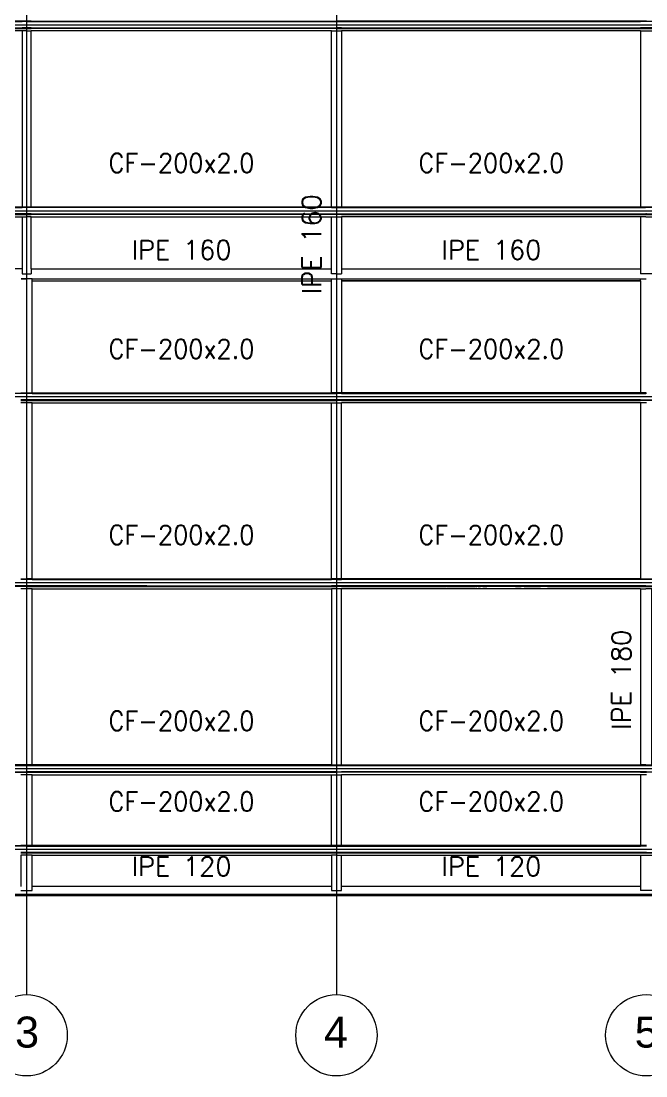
# Model space of a CAD drawing. Header units: inches. Extents: x 72863 to 72995, y 49095 to 49225.
# Drawn here: x 72870.56 to 72875.6, y 49166.1 to 49174.61 of the extents above; entities that cross this region are included whole.
import ezdxf
from ezdxf.enums import TextEntityAlignment as Align

# ---------------------------------------------------------------- set-up
doc = ezdxf.new("R2010")
doc.units = ezdxf.units.IN
for name, color, linetype, lineweight in [('BARRAS_DE_ACERO', 7, 'Continuous', 9), ('Cotas', 200, 'Continuous', 9), ('ejes', 251, 'Continuous', 9), ('REFERENCIA_DE_LAS_BARRAS', 2, 'Continuous', 9)]:
    doc.layers.add(name, color=color, linetype=linetype, lineweight=lineweight)
doc.styles.add('CYPETXT', font='romans__.ttf', dxfattribs={"height": 0.2})
doc.styles.get("Standard").update_dxf_attribs({"font": 'arial.ttf'})

msp = doc.modelspace()

# ---------------------------------------------------------------- linework, layer by layer
at = {"layer": 'BARRAS_DE_ACERO'}
for p, q in [((72870.5633, 49174.6071), (72868.1023, 49174.6071)), ((72868.1408, 49174.6054), (72870.5633, 49174.6054)), ((72868.1408, 49174.5547), (72870.5633, 49174.5547)), ((72868.1408, 49174.5529), (72870.5974, 49174.5529)), ((72868.1408, 49174.5514), (72870.5974, 49174.5514)), ((72868.1408, 49174.5503), (72870.5974, 49174.5503)), ((72870.6021, 49174.5498), (72868.1408, 49174.5498)), ((72870.6021, 49174.6071), (72870.5633, 49174.6071)), ((72870.6021, 49174.6054), (72870.5633, 49174.6054)), ((72870.6021, 49174.5547), (72870.5633, 49174.5547)), ((72870.5974, 49174.5529), (72870.5984, 49174.5529)), ((72870.6021, 49174.5514), (72870.5974, 49174.5514)), ((72870.6021, 49174.5503), (72870.5974, 49174.5503)), ((72870.6363, 49174.6071), (72870.6021, 49174.6071)), ((72870.6021, 49174.6054), (72870.6363, 49174.6054)), ((72870.6363, 49174.5547), (72870.6021, 49174.5547)), ((72870.6363, 49174.5514), (72870.6021, 49174.5514)), ((72870.6021, 49174.5503), (72870.6363, 49174.5503)), ((72870.6021, 49174.5498), (72870.6363, 49174.5498)), ((72870.6363, 49174.6085), (72873.0588, 49174.6085)), ((72870.6363, 49174.6071), (72873.0588, 49174.6071)), ((72873.0588, 49174.6054), (72870.6363, 49174.6054)), ((72870.6363, 49174.5547), (72873.1023, 49174.5547)), ((72870.6363, 49174.5514), (72873.1023, 49174.5514)), ((72873.1023, 49174.5503), (72870.6363, 49174.5503)), ((72873.1408, 49174.5498), (72870.6363, 49174.5498)), ((72870.8185, 49174.5529), (72873.1023, 49174.5529)), ((72873.0588, 49174.6085), (72873.1023, 49174.6085)), ((72873.0588, 49174.6071), (72873.0973, 49174.6071)), ((72873.0588, 49174.6054), (72873.1023, 49174.6054)), ((72873.0973, 49174.6071), (72873.1023, 49174.6071)), ((72875.5543, 49174.6085), (72873.1023, 49174.6085)), ((72873.1023, 49174.6071), (72875.5543, 49174.6071)), ((72873.1408, 49174.6054), (72873.1023, 49174.6054)), ((72873.1408, 49174.5547), (72873.1023, 49174.5547)), ((72873.1408, 49174.5529), (72873.1023, 49174.5529)), ((72873.1023, 49174.5514), (72873.1408, 49174.5514)), ((72873.1023, 49174.5503), (72873.1397, 49174.5503)), ((72873.1408, 49174.5503), (72873.1397, 49174.5503)), ((72873.1408, 49174.6054), (72875.5543, 49174.6054)), ((72873.1408, 49174.5547), (72875.5543, 49174.5547)), ((72873.1408, 49174.5529), (72875.5985, 49174.5529)), ((72875.7809, 49174.5514), (72873.1408, 49174.5514)), ((72873.1408, 49174.5503), (72878.0968, 49174.5503)), ((72873.1408, 49174.5498), (72875.6024, 49174.5498)), ((72875.6024, 49174.6085), (72875.5543, 49174.6085)), ((72875.6024, 49174.6071), (72875.5543, 49174.6071)), ((72875.6453, 49174.5547), (72875.5543, 49174.5547)), ((72870.6021, 49174.5306), (72870.5633, 49174.5306)), ((72870.6021, 49174.5306), (72870.6363, 49174.5306)), ((72870.6363, 49173.1094), (72870.6363, 49174.5306)), ((72873.0588, 49174.5306), (72870.6363, 49174.5306)), ((72873.0588, 49174.5306), (72873.1023, 49174.5306)), ((72873.1023, 49174.5306), (72873.1408, 49174.5306)), ((72875.5543, 49174.5306), (72875.5543, 49173.1094)), ((72875.5543, 49174.5306), (72875.6453, 49174.5306)), ((72870.5633, 49173.1085), (72865.7818, 49173.1085)), ((72865.7818, 49173.1071), (72870.5633, 49173.1071)), ((72870.5633, 49173.1093), (72868.0588, 49173.1093)), ((72868.0588, 49173.1054), (72870.5633, 49173.1054)), ((72870.5633, 49173.1094), (72870.5974, 49173.1094)), ((72870.5633, 49173.1093), (72870.5974, 49173.1093)), ((72870.6021, 49173.1085), (72870.5633, 49173.1085)), ((72873.1023, 49173.1071), (72870.5633, 49173.1071)), ((72873.0588, 49173.1054), (72870.5633, 49173.1054)), ((72870.6363, 49173.1094), (72870.5974, 49173.1094)), ((72873.0588, 49173.1093), (72870.5974, 49173.1093)), ((72873.0588, 49173.1085), (72870.6021, 49173.1085)), ((72873.1023, 49173.1094), (72873.0588, 49173.1094)), ((72873.0588, 49173.1093), (72873.0862, 49173.1093)), ((72875.5763, 49173.1085), (72873.0588, 49173.1085)), ((72873.0588, 49173.1054), (72875.594, 49173.1054)), ((72873.1023, 49173.1094), (72873.1408, 49173.1094)), ((72875.5543, 49173.1094), (72873.1408, 49173.1094)), ((72875.5543, 49173.1094), (72875.5971, 49173.1094)), ((72875.5897, 49173.1093), (72875.5543, 49173.1093)), ((72875.5964, 49173.1085), (72875.5763, 49173.1085)), ((72875.5897, 49173.1093), (72875.5971, 49173.1093)), ((72875.597, 49173.1054), (72875.594, 49173.1054)), ((72875.5953, 49173.1071), (72875.597, 49173.1071)), ((72875.5964, 49173.1085), (72875.597, 49173.1085)), ((72875.597, 49173.1085), (72878.0448, 49173.1085)), ((72875.597, 49173.1071), (72875.5971, 49173.1071)), ((72875.597, 49173.1054), (72875.5971, 49173.1054)), ((72875.6453, 49173.1094), (72875.5971, 49173.1094)), ((72875.5971, 49173.1093), (72875.6453, 49173.1093)), ((72875.5971, 49173.1071), (72878.0448, 49173.1071)), ((72878.0448, 49173.1054), (72875.5971, 49173.1054)), ((72865.7498, 49173.0498), (72870.5633, 49173.0498)), ((72865.7818, 49173.0529), (72870.5633, 49173.0529)), ((72865.7818, 49173.0514), (72870.5633, 49173.0514)), ((72870.5633, 49173.0503), (72865.7818, 49173.0503)), ((72870.5633, 49173.0547), (72868.0588, 49173.0547)), ((72870.5974, 49173.0547), (72870.5633, 49173.0547)), ((72870.5974, 49173.0529), (72870.5633, 49173.0529)), ((72870.5974, 49173.0514), (72870.5633, 49173.0514)), ((72870.5974, 49173.0503), (72870.5633, 49173.0503)), ((72870.5633, 49173.0498), (72870.5974, 49173.0498)), ((72870.5633, 49173.0306), (72870.5633, 49172.6122)), ((72870.5633, 49173.0306), (72870.5974, 49173.0306)), ((72870.6021, 49173.0547), (72870.5974, 49173.0547)), ((72870.8185, 49173.0529), (72870.5974, 49173.0529)), ((72870.5974, 49173.0514), (72873.1023, 49173.0514)), ((72870.5974, 49173.0503), (72870.6363, 49173.0503)), ((72873.1408, 49173.0498), (72870.5974, 49173.0498)), ((72870.6363, 49173.0306), (72870.5974, 49173.0306)), ((72870.6363, 49173.0547), (72870.6021, 49173.0547)), ((72870.6363, 49173.0306), (72873.0588, 49173.0306)), ((72870.6363, 49172.6122), (72870.6363, 49173.0306)), ((72870.8185, 49173.0529), (72873.1023, 49173.0529)), ((72873.1073, 49173.0529), (72873.1023, 49173.0529)), ((72873.1073, 49173.0514), (72873.1023, 49173.0514)), ((72873.1073, 49173.0529), (72873.1408, 49173.0529)), ((72873.1408, 49173.0514), (72873.1073, 49173.0514)), ((72873.1408, 49173.0503), (72873.1403, 49173.0503)), ((72875.5971, 49173.0529), (72873.1408, 49173.0529)), ((72873.1408, 49173.0514), (72875.5971, 49173.0514)), ((72873.1408, 49173.0503), (72875.5543, 49173.0503)), ((72875.5554, 49173.0498), (72873.1408, 49173.0498)), ((72875.5684, 49173.0503), (72875.5543, 49173.0503)), ((72875.5554, 49173.0498), (72875.5971, 49173.0498)), ((72875.5971, 49173.0503), (72875.5684, 49173.0503)), ((72875.5971, 49173.0547), (72875.5971, 49173.0547)), ((72875.6024, 49173.0547), (72875.5971, 49173.0547)), ((72875.5971, 49173.0529), (72875.5971, 49173.0529)), ((72875.6453, 49173.0529), (72875.5971, 49173.0529)), ((72875.5971, 49173.0514), (72875.5971, 49173.0514)), ((72875.6024, 49173.0514), (72875.5971, 49173.0514)), ((72875.5971, 49173.0503), (72875.5971, 49173.0503)), ((72875.5971, 49173.0503), (72875.6453, 49173.0503)), ((72875.5971, 49173.0498), (72875.5971, 49173.0498)), ((72875.5971, 49173.0498), (72878.0448, 49173.0498)), ((72875.5971, 49173.0306), (72875.5971, 49173.0306)), ((72870.6363, 49172.6122), (72870.6363, 49172.5714)), ((72873.0588, 49172.5714), (72873.0588, 49172.6122)), ((72873.1408, 49172.6122), (72875.5543, 49172.6122)), ((72873.1408, 49172.6122), (72873.1408, 49172.5714)), ((72875.5543, 49172.6122), (72875.5543, 49172.5714)), ((72870.5567, 49172.5302), (72870.555, 49172.5302)), ((72870.5552, 49172.5306), (72870.5553, 49172.5306)), ((72870.5552, 49172.5306), (72870.5552, 49172.5306)), ((72870.5552, 49172.5306), (72870.5552, 49172.5306)), ((72870.5553, 49172.5306), (72870.5554, 49172.5306)), ((72870.5553, 49172.5306), (72870.5553, 49172.5306)), ((72870.5554, 49172.5306), (72870.5554, 49172.5306)), ((72870.5557, 49172.5306), (72870.5558, 49172.5306)), ((72870.5558, 49172.5306), (72870.5559, 49172.5306)), ((72870.5558, 49172.5306), (72870.5558, 49172.5306)), ((72870.5558, 49172.5306), (72870.5558, 49172.5306)), ((72870.556, 49172.5306), (72870.5561, 49172.5306)), ((72870.556, 49172.5306), (72870.556, 49172.5306)), ((72870.556, 49172.5306), (72870.556, 49172.5306)), ((72870.5561, 49172.5306), (72870.5562, 49172.5306)), ((72870.5561, 49172.5306), (72870.5561, 49172.5306)), ((72870.5562, 49172.5306), (72870.5562, 49172.5306)), ((72870.5564, 49172.5306), (72870.5565, 49172.5306)), ((72870.5564, 49172.5306), (72870.5564, 49172.5306)), ((72870.5565, 49172.5306), (72870.5565, 49172.5306)), ((72870.5566, 49172.5306), (72870.5565, 49172.5306)), ((72870.5566, 49172.5306), (72870.5566, 49172.5306)), ((72870.5567, 49172.5306), (72870.5568, 49172.5306)), ((72870.5567, 49172.5306), (72870.5567, 49172.5306)), ((72870.5574, 49172.5302), (72870.5567, 49172.5302)), ((72870.5568, 49172.5306), (72870.5568, 49172.5306)), ((72870.5568, 49172.5306), (72870.5568, 49172.5306)), ((72870.557, 49172.5306), (72870.5571, 49172.5306)), ((72870.557, 49172.5306), (72870.557, 49172.5306)), ((72870.557, 49172.5306), (72870.557, 49172.5306)), ((72870.557, 49172.5306), (72870.557, 49172.5306)), ((72870.5571, 49172.5306), (72870.5572, 49172.5306)), ((72870.5571, 49172.5306), (72870.5571, 49172.5306)), ((72870.5571, 49172.5306), (72870.5571, 49172.5306)), ((72870.5572, 49172.5306), (72870.5573, 49172.5306)), ((72870.5572, 49172.5306), (72870.5572, 49172.5306)), ((72870.5572, 49172.5306), (72870.5572, 49172.5306)), ((72870.5573, 49172.5306), (72870.5573, 49172.5306)), ((72870.5573, 49172.5306), (72870.5573, 49172.5306)), ((72870.5573, 49172.5306), (72870.5573, 49172.5306)), ((72870.6453, 49172.5302), (72870.5574, 49172.5302)), ((72870.5998, 49172.5306), (72870.5971, 49172.5306)), ((72870.6453, 49172.5306), (72870.5998, 49172.5306)), ((72870.6453, 49172.5306), (72873.0588, 49172.5306)), ((72870.6453, 49172.5299), (72870.6453, 49172.5302)), ((72870.6453, 49172.5299), (72873.0588, 49172.5299)), ((72870.6453, 49172.5153), (72870.6453, 49172.5299)), ((72873.1023, 49172.5714), (72873.0588, 49172.5714)), ((72873.0588, 49172.5306), (72873.0973, 49172.5306)), ((72873.0588, 49172.5302), (72873.1408, 49172.5302)), ((72873.0973, 49172.5306), (72875.5998, 49172.5306)), ((72873.1023, 49172.5714), (72873.1408, 49172.5714)), ((72873.1408, 49172.5302), (72873.1408, 49172.5299)), ((72873.1408, 49172.5299), (72873.1408, 49172.5153)), ((72873.1408, 49172.5299), (72875.5543, 49172.5299)), ((72875.6453, 49172.5714), (72875.5543, 49172.5714)), ((72875.5543, 49172.5302), (72875.5767, 49172.5302)), ((72875.5543, 49172.5299), (72875.5543, 49172.5302)), ((72875.5543, 49172.5145), (72875.5543, 49171.6094)), ((72868.1023, 49171.6071), (72870.6024, 49171.6071)), ((72870.5543, 49171.6093), (72873.0588, 49171.6093)), ((72873.0588, 49171.6071), (72870.6024, 49171.6071)), ((72873.1023, 49171.6094), (72873.0588, 49171.6094)), ((72873.0588, 49171.6093), (72873.1023, 49171.6093)), ((72873.0588, 49171.6071), (72873.0973, 49171.6071)), ((72873.0973, 49171.6071), (72873.1023, 49171.6071)), ((72873.1408, 49171.6094), (72873.1023, 49171.6094)), ((72873.1342, 49171.6093), (72873.1023, 49171.6093)), ((72873.1023, 49171.6085), (72873.1408, 49171.6085)), ((72873.1408, 49171.6071), (72873.1023, 49171.6071)), ((72873.1408, 49171.6054), (72873.1023, 49171.6054)), ((72875.5543, 49171.6094), (72873.1408, 49171.6094)), ((72875.5971, 49171.6085), (72873.1408, 49171.6085)), ((72873.1408, 49171.6071), (72875.5953, 49171.6071)), ((72873.1408, 49171.6054), (72875.5971, 49171.6054)), ((72875.5971, 49171.6094), (72875.5543, 49171.6094)), ((72875.5543, 49171.6093), (72875.5898, 49171.6093)), ((72875.5898, 49171.6093), (72875.6024, 49171.6093)), ((72875.5953, 49171.6071), (72875.5971, 49171.6071)), ((72875.5971, 49171.6094), (72875.6024, 49171.6094)), ((72875.5971, 49171.6085), (72875.6024, 49171.6085)), ((72875.5971, 49171.6071), (72875.6024, 49171.6071)), ((72875.6024, 49171.6054), (72875.5971, 49171.6054)), ((72870.5543, 49171.5529), (72870.5971, 49171.5529)), ((72870.5543, 49171.5514), (72870.6453, 49171.5514)), ((72870.5543, 49171.5503), (72870.5971, 49171.5503)), ((72870.5543, 49171.5498), (72873.1023, 49171.5498)), ((72875.5543, 49171.5503), (72870.5971, 49171.5503)), ((72870.6453, 49171.5529), (72870.8185, 49171.5529)), ((72870.6453, 49171.5514), (72873.0588, 49171.5514)), ((72870.8185, 49171.5529), (72873.0588, 49171.5529)), ((72875.5543, 49171.5529), (72873.0588, 49171.5529)), ((72873.0588, 49171.5514), (72873.0589, 49171.5514)), ((72878.0448, 49171.5514), (72873.0589, 49171.5514)), ((72873.1408, 49171.5498), (72873.1023, 49171.5498)), ((72873.1023, 49171.5306), (72873.1408, 49171.5306)), ((72873.1408, 49171.5498), (72875.5543, 49171.5498)), ((72873.1408, 49170.1094), (72873.1408, 49171.5306)), ((72875.5543, 49171.5306), (72873.1408, 49171.5306)), ((72875.5543, 49171.5547), (72875.6024, 49171.5547)), ((72875.5543, 49171.5529), (72875.6453, 49171.5529)), ((72878.0448, 49171.5503), (72875.5543, 49171.5503)), ((72878.0448, 49171.5498), (72875.5543, 49171.5498)), ((72868.0973, 49170.0503), (72870.6453, 49170.0503)), ((72868.1408, 49170.0529), (72873.0588, 49170.0529)), ((72873.1023, 49170.0514), (72868.1408, 49170.0514)), ((72871.5702, 49170.0547), (72869.0702, 49170.0547)), ((72870.5543, 49170.1094), (72870.6024, 49170.1094)), ((72870.5543, 49170.1093), (72870.6024, 49170.1093)), ((72870.5543, 49170.1085), (72870.6024, 49170.1085)), ((72870.5971, 49170.1071), (72870.5543, 49170.1071)), ((72870.5971, 49170.1054), (72870.5543, 49170.1054)), ((72870.6453, 49170.0306), (72870.5543, 49170.0306)), ((72870.5971, 49170.1071), (72870.6024, 49170.1071)), ((72870.5971, 49170.0498), (72873.1023, 49170.0498)), ((72870.6453, 49170.1094), (72870.6024, 49170.1094)), ((72870.6024, 49170.1093), (72870.6453, 49170.1093)), ((72870.6453, 49170.1085), (72870.6024, 49170.1085)), ((72870.6453, 49170.1071), (72870.6024, 49170.1071)), ((72870.6453, 49170.1093), (72873.0588, 49170.1093)), ((72870.6453, 49170.1085), (72873.0957, 49170.1085)), ((72870.6453, 49170.1071), (72873.1023, 49170.1071)), ((72870.6453, 49170.1054), (72873.0588, 49170.1054)), ((72870.6453, 49170.0503), (72873.1023, 49170.0503)), ((72870.6453, 49168.6094), (72870.6453, 49170.0306)), ((72870.6453, 49170.0306), (72873.0588, 49170.0306)), ((72871.5702, 49170.0547), (72873.0588, 49170.0547)), ((72873.1023, 49170.1094), (72873.0588, 49170.1094)), ((72873.0588, 49170.1093), (72873.1023, 49170.1093)), ((72873.1023, 49170.1054), (72873.0588, 49170.1054)), ((72873.0973, 49170.0547), (72873.0588, 49170.0547)), ((72873.0588, 49170.0306), (72873.0588, 49168.6094)), ((72873.1408, 49170.0306), (72873.0588, 49170.0306)), ((72873.1023, 49170.1085), (72873.0957, 49170.1085)), ((72873.1023, 49170.0547), (72873.0973, 49170.0547)), ((72873.1023, 49170.1094), (72873.1408, 49170.1094)), ((72873.1408, 49170.1093), (72873.1023, 49170.1093)), ((72873.1408, 49170.1085), (72873.1023, 49170.1085)), ((72873.1023, 49170.1071), (72873.1408, 49170.1071)), ((72873.1023, 49170.1054), (72873.1408, 49170.1054)), ((72873.1408, 49170.0547), (72873.1023, 49170.0547)), ((72873.1023, 49170.0529), (72873.1408, 49170.0529)), ((72873.1408, 49170.0514), (72873.1023, 49170.0514)), ((72873.1408, 49170.0503), (72873.1023, 49170.0503)), ((72873.1408, 49170.0498), (72873.1023, 49170.0498)), ((72875.5543, 49170.1094), (72873.1408, 49170.1094)), ((72873.1408, 49170.1093), (72875.5543, 49170.1093)), ((72873.1408, 49170.1085), (72875.5965, 49170.1085)), ((72875.6024, 49170.1071), (72873.1408, 49170.1071)), ((72875.5543, 49170.1054), (72873.1408, 49170.1054)), ((72875.5543, 49170.0547), (72873.1408, 49170.0547)), ((72875.5543, 49170.0529), (72873.1408, 49170.0529)), ((72873.1408, 49170.0514), (72875.5747, 49170.0514)), ((72873.8692, 49170.0503), (72873.1408, 49170.0503)), ((72873.1408, 49170.0498), (72873.9816, 49170.0498)), ((72875.5543, 49170.0306), (72873.1408, 49170.0306)), ((72874.1874, 49170.0503), (72873.8692, 49170.0503)), ((72873.9834, 49170.0498), (72873.9816, 49170.0498)), ((72873.9858, 49170.0498), (72873.9834, 49170.0498)), ((72873.9882, 49170.0498), (72873.9858, 49170.0498)), ((72874.0128, 49170.0498), (72874.1763, 49170.0498)), ((72874.1763, 49170.0498), (72874.18, 49170.0498)), ((72874.18, 49170.0498), (72874.1822, 49170.0498)), ((72874.1822, 49170.0498), (72874.2001, 49170.0498)), ((72874.1874, 49170.0503), (72875.0422, 49170.0503)), ((72874.2008, 49170.0498), (72874.2001, 49170.0498)), ((72874.2008, 49170.0498), (72874.2038, 49170.0498)), ((72874.2038, 49170.0498), (72874.2069, 49170.0498)), ((72874.2275, 49170.0498), (72874.2221, 49170.0498)), ((72874.2275, 49170.0498), (72874.2282, 49170.0498)), ((72874.2282, 49170.0498), (72874.2308, 49170.0498)), ((72874.2308, 49170.0498), (72874.234, 49170.0498)), ((72874.243, 49170.0498), (72874.2406, 49170.0498)), ((72874.2619, 49170.0498), (72874.2627, 49170.0498)), ((72874.2659, 49170.0498), (72874.2627, 49170.0498)), ((72874.2683, 49170.0498), (72874.2659, 49170.0498)), ((72874.269, 49170.0498), (72874.2683, 49170.0498)), ((72874.2722, 49170.0498), (72874.269, 49170.0498)), ((72874.2779, 49170.0498), (72874.2722, 49170.0498)), ((72874.2787, 49170.0498), (72874.2779, 49170.0498)), ((72874.2811, 49170.0498), (72874.2787, 49170.0498)), ((72874.2811, 49170.0498), (72874.2844, 49170.0498)), ((72874.2844, 49170.0498), (72874.2876, 49170.0498)), ((72874.2876, 49170.0498), (72874.3139, 49170.0498)), ((72874.5429, 49170.0498), (72874.3139, 49170.0498)), ((72874.5448, 49170.0498), (72874.5429, 49170.0498)), ((72874.5448, 49170.0498), (72874.5668, 49170.0498)), ((72874.5668, 49170.0498), (72874.5687, 49170.0498)), ((72874.5687, 49170.0498), (72874.5912, 49170.0498)), ((72874.5931, 49170.0498), (72874.5912, 49170.0498)), ((72874.6159, 49170.0498), (72874.5931, 49170.0498)), ((72874.6431, 49170.0498), (72874.6411, 49170.0498)), ((72874.7481, 49170.0498), (72874.746, 49170.0498)), ((72874.8033, 49170.0498), (72874.7481, 49170.0498)), ((72874.8604, 49170.0498), (72875.8903, 49170.0498)), ((72875.5857, 49170.0503), (72875.0422, 49170.0503)), ((72875.5543, 49170.1094), (72875.6453, 49170.1094)), ((72875.5543, 49170.1093), (72875.6027, 49170.1093)), ((72875.5971, 49170.0547), (72875.5543, 49170.0547)), ((72875.5543, 49170.0306), (72875.5543, 49168.6094)), ((72875.5543, 49170.0306), (72875.5971, 49170.0306)), ((72875.5971, 49170.0514), (72875.5747, 49170.0514)), ((72875.5857, 49170.0503), (72875.5971, 49170.0503)), ((72878.0448, 49170.1085), (72875.5965, 49170.1085)), ((72875.5971, 49170.0547), (72878.0968, 49170.0547)), ((72875.6024, 49170.0503), (72875.5971, 49170.0503)), ((72875.5971, 49168.6071), (72865.7498, 49168.6071)), ((72870.6453, 49168.6093), (72868.0973, 49168.6093)), ((72873.0588, 49168.6085), (72868.1408, 49168.6085)), ((72870.6453, 49168.6093), (72875.5543, 49168.6093)), ((72875.5949, 49168.6085), (72873.0588, 49168.6085)), ((72873.1408, 49168.6094), (72875.5543, 49168.6094)), ((72875.5971, 49168.6094), (72875.5543, 49168.6094)), ((72875.5936, 49168.6093), (72875.5543, 49168.6093)), ((72875.5936, 49168.6093), (72875.5967, 49168.6093)), ((72875.5949, 49168.6085), (72875.5971, 49168.6085)), ((72875.5971, 49168.6093), (72875.5967, 49168.6093)), ((72875.5971, 49168.6093), (72875.598, 49168.6093)), ((72875.5971, 49168.6085), (72875.5977, 49168.6085)), ((72878.0448, 49168.6071), (72875.5971, 49168.6071)), ((72865.7863, 49168.5498), (72870.6453, 49168.5498)), ((72868.0973, 49168.5529), (72870.6024, 49168.5529)), ((72868.1408, 49168.5514), (72873.1028, 49168.5514)), ((72870.5543, 49168.5547), (72870.5971, 49168.5547)), ((72870.6024, 49168.5547), (72870.5971, 49168.5547)), ((72870.6452, 49168.5547), (72870.6024, 49168.5547)), ((72873.0588, 49168.5529), (72870.6024, 49168.5529)), ((72870.6452, 49168.5547), (72873.0588, 49168.5547)), ((72873.0588, 49168.5498), (72870.6453, 49168.5498)), ((72870.6453, 49168.5306), (72873.0588, 49168.5306)), ((72873.1023, 49168.5547), (72873.0588, 49168.5547)), ((72873.0588, 49168.5498), (72873.0973, 49168.5498)), ((72873.0588, 49168.5306), (72873.0973, 49168.5306)), ((72873.0588, 49167.9591), (72873.0588, 49168.5306)), ((72873.1023, 49168.5498), (72873.0973, 49168.5498)), ((72873.0973, 49168.5306), (72873.1408, 49168.5306)), ((72873.1023, 49168.5547), (72873.1408, 49168.5547)), ((72873.1023, 49168.5529), (72873.1408, 49168.5529)), ((72873.1408, 49168.5498), (72873.1023, 49168.5498)), ((72875.5547, 49168.5514), (72873.1028, 49168.5514)), ((72875.5543, 49168.5503), (72873.1028, 49168.5503)), ((72875.5543, 49168.5547), (72873.1408, 49168.5547)), ((72875.5547, 49168.5529), (72873.1408, 49168.5529)), ((72875.5971, 49168.5498), (72873.1408, 49168.5498)), ((72875.5543, 49168.5306), (72873.1408, 49168.5306)), ((72873.1408, 49167.9591), (72873.1408, 49168.5306)), ((72875.5543, 49168.5547), (72875.6453, 49168.5547)), ((72875.5543, 49168.5503), (72875.6024, 49168.5503)), ((72875.5543, 49168.5306), (72875.5543, 49167.9591)), ((72875.6024, 49168.5306), (72875.5543, 49168.5306)), ((72875.6024, 49168.5529), (72875.5547, 49168.5529)), ((72875.5547, 49168.5514), (72875.6024, 49168.5514)), ((72875.6024, 49168.5498), (72875.5971, 49168.5498)), ((72865.7863, 49167.9567), (72870.6024, 49167.9567)), ((72870.5543, 49167.9591), (72870.6024, 49167.9591)), ((72870.6024, 49167.9589), (72870.5543, 49167.9589)), ((72870.6024, 49167.955), (72870.5543, 49167.955)), ((72870.5543, 49167.9043), (72871.5738, 49167.9043)), ((72873.0589, 49167.9026), (72870.5543, 49167.9026)), ((72870.5543, 49167.901), (72873.0588, 49167.901)), ((72870.6024, 49167.9589), (72870.6024, 49167.9589)), ((72870.6453, 49167.9589), (72870.6024, 49167.9589)), ((72870.6024, 49167.9581), (72870.6453, 49167.9581)), ((72870.6024, 49167.9567), (72870.6024, 49167.9567)), ((72870.6024, 49167.9567), (72870.6453, 49167.9567)), ((72870.6024, 49167.955), (72870.6024, 49167.955)), ((72870.6024, 49167.955), (72870.6453, 49167.955)), ((72873.0972, 49167.9589), (72870.6453, 49167.9589)), ((72875.5543, 49167.9567), (72870.6453, 49167.9567)), ((72870.6453, 49167.955), (72875.5543, 49167.955)), ((72873.0588, 49167.901), (72873.0589, 49167.901)), ((72873.1408, 49167.9026), (72873.0589, 49167.9026)), ((72873.059, 49167.901), (72873.0589, 49167.901)), ((72873.059, 49167.901), (72875.5971, 49167.901)), ((72873.0972, 49167.9589), (72875.5543, 49167.9589)), ((72875.5543, 49167.9591), (72873.1408, 49167.9591)), ((72875.5543, 49167.9026), (72873.1408, 49167.9026)), ((72875.6024, 49167.9591), (72875.5543, 49167.9591)), ((72875.5543, 49167.9589), (72875.6024, 49167.9589)), ((72875.6024, 49167.9567), (72875.5543, 49167.9567)), ((72875.6024, 49167.955), (72875.5543, 49167.955)), ((72875.5543, 49167.9043), (72875.5971, 49167.9043)), ((72875.5543, 49167.9026), (72875.5971, 49167.9026)), ((72875.5971, 49167.9043), (72875.6024, 49167.9043)), ((72875.5971, 49167.9026), (72878.0448, 49167.9026)), ((72875.5971, 49167.901), (72875.5971, 49167.901)), ((72873.0588, 49167.8994), (72870.5543, 49167.8994)), ((72870.6453, 49167.8802), (72873.0588, 49167.8802)), ((72873.0973, 49167.8994), (72873.0588, 49167.8994)), ((72873.0852, 49167.8999), (72873.0973, 49167.8999)), ((72873.1408, 49167.8999), (72873.0973, 49167.8999)), ((72873.983, 49167.8994), (72873.0973, 49167.8994)), ((72873.0973, 49167.8802), (72873.1408, 49167.8802)), ((72873.8704, 49167.8999), (72873.1408, 49167.8999)), ((72873.1408, 49167.6281), (72873.1408, 49167.8802)), ((72873.1408, 49167.8802), (72875.5543, 49167.8802)), ((72873.8704, 49167.8999), (72874.2767, 49167.8999)), ((72873.983, 49167.8994), (72873.9848, 49167.8994)), ((72873.9848, 49167.8994), (72873.9873, 49167.8994)), ((72873.9897, 49167.8994), (72873.9873, 49167.8994)), ((72873.9897, 49167.8994), (72873.9921, 49167.8994)), ((72873.9945, 49167.8994), (72873.9921, 49167.8994)), ((72873.997, 49167.8994), (72873.9945, 49167.8994)), ((72873.9994, 49167.8994), (72873.997, 49167.8994)), ((72874.0019, 49167.8994), (72873.9994, 49167.8994)), ((72874.0043, 49167.8994), (72874.0019, 49167.8994)), ((72874.0068, 49167.8994), (72874.0043, 49167.8994)), ((72874.0093, 49167.8994), (72874.0068, 49167.8994)), ((72874.0142, 49167.8994), (72874.0093, 49167.8994)), ((72874.1551, 49167.8994), (72874.0142, 49167.8994)), ((72874.1551, 49167.8994), (72874.1602, 49167.8994)), ((72874.1631, 49167.8994), (72874.1602, 49167.8994)), ((72874.166, 49167.8994), (72874.1631, 49167.8994)), ((72874.166, 49167.8994), (72874.1689, 49167.8994)), ((72874.1689, 49167.8994), (72874.1718, 49167.8994)), ((72874.1748, 49167.8994), (72874.1718, 49167.8994)), ((72874.1777, 49167.8994), (72874.1748, 49167.8994)), ((72874.1777, 49167.8994), (72874.1806, 49167.8994)), ((72874.1806, 49167.8994), (72874.1836, 49167.8994)), ((72874.1836, 49167.8994), (72874.1866, 49167.8994)), ((72874.1895, 49167.8994), (72874.1866, 49167.8994)), ((72874.1925, 49167.8994), (72874.1895, 49167.8994)), ((72874.1955, 49167.8994), (72874.1925, 49167.8994)), ((72874.1955, 49167.8994), (72874.2015, 49167.8994)), ((72874.2015, 49167.8994), (72874.2052, 49167.8994)), ((72874.2052, 49167.8994), (72874.2136, 49167.8994)), ((72874.2136, 49167.8994), (72874.2166, 49167.8994)), ((72874.2166, 49167.8994), (72874.2197, 49167.8994)), ((72874.2197, 49167.8994), (72874.2227, 49167.8994)), ((72874.232, 49167.8994), (72874.2289, 49167.8994)), ((72874.232, 49167.8994), (72874.2351, 49167.8994)), ((72874.2382, 49167.8994), (72874.2351, 49167.8994)), ((72874.2413, 49167.8994), (72874.2382, 49167.8994)), ((72874.2413, 49167.8994), (72874.2444, 49167.8994)), ((72874.2444, 49167.8994), (72874.2475, 49167.8994)), ((72874.2475, 49167.8994), (72874.2506, 49167.8994)), ((72874.2506, 49167.8994), (72874.2538, 49167.8994)), ((72874.2538, 49167.8994), (72874.2728, 49167.8994)), ((72874.8937, 49167.8999), (72874.2767, 49167.8999)), ((72874.293, 49167.8994), (72874.2793, 49167.8994)), ((72874.293, 49167.8994), (72874.2989, 49167.8994)), ((72874.302, 49167.8994), (72874.2989, 49167.8994)), ((72874.302, 49167.8994), (72874.3053, 49167.8994)), ((72874.3053, 49167.8994), (72874.3086, 49167.8994)), ((72874.3119, 49167.8994), (72874.3086, 49167.8994)), ((72874.3152, 49167.8994), (72874.3119, 49167.8994)), ((72874.316, 49167.8994), (72874.3152, 49167.8994)), ((72874.316, 49167.8994), (72874.5442, 49167.8994)), ((72874.546, 49167.8994), (72874.5442, 49167.8994)), ((72874.546, 49167.8994), (72874.5681, 49167.8994)), ((72874.8808, 49167.8994), (72874.8518, 49167.8994)), ((72874.9203, 49167.8994), (72874.8808, 49167.8994)), ((72874.8937, 49167.8999), (72875.5543, 49167.8999)), ((72874.9203, 49167.8994), (72874.9506, 49167.8994)), ((72875.5543, 49167.8994), (72874.9506, 49167.8994)), ((72875.5543, 49167.8999), (72875.6451, 49167.8999)), ((72875.5971, 49167.8994), (72875.5543, 49167.8994)), ((72875.5543, 49167.8802), (72875.5543, 49167.6281)), ((72875.5543, 49167.8802), (72875.6453, 49167.8802)), ((72875.5971, 49167.8994), (72875.6348, 49167.8994)), ((72870.5998, 49167.5644), (72873.0998, 49167.5644)), ((72873.0588, 49167.6281), (72873.0588, 49167.5962)), ((72875.5998, 49167.5644), (72873.0998, 49167.5644)), ((72875.5543, 49167.6281), (72873.1408, 49167.6281)), ((72875.5543, 49167.6281), (72875.5543, 49167.5962)), ((72875.6453, 49167.5962), (72875.5543, 49167.5962))]:
    msp.add_line(p, q, dxfattribs=at)
for points in [[(72870.6363, 49174.6085), (72870.6021, 49174.6085), (72870.5633, 49174.6085), (72868.1023, 49174.6085)], [(72870.8185, 49174.5529), (72870.6363, 49174.5529), (72870.6021, 49174.5529), (72870.5984, 49174.5529)], [(72875.6453, 49174.6054), (72875.6024, 49174.6054), (72875.5543, 49174.6054)], [(72870.5633, 49174.5306), (72868.1408, 49174.5306), (72868.1408, 49173.1094)], [(72870.5633, 49174.5306), (72870.5633, 49173.1094), (72868.1408, 49173.1094)], [(72870.6363, 49173.1094), (72873.0588, 49173.1094), (72873.0588, 49174.5306)], [(72875.5543, 49174.5306), (72873.1408, 49174.5306), (72873.1408, 49173.1094)], [(72873.0862, 49173.1093), (72873.1023, 49173.1093), (72875.5543, 49173.1093)], [(72873.1023, 49173.1071), (72873.1408, 49173.1071), (72875.5953, 49173.1071)], [(72868.0588, 49172.6122), (72868.0588, 49173.0306), (72868.1023, 49173.0306), (72868.1408, 49173.0306), (72870.5633, 49173.0306)], [(72870.6363, 49173.0547), (72873.1023, 49173.0547), (72875.5971, 49173.0547)], [(72873.1403, 49173.0503), (72873.1023, 49173.0503), (72870.6363, 49173.0503)], [(72870.6363, 49172.6122), (72873.0588, 49172.6122), (72873.0588, 49173.0306), (72873.1023, 49173.0306), (72873.1408, 49173.0306)], [(72875.5543, 49173.0306), (72873.1408, 49173.0306), (72873.1408, 49172.6122)], [(72875.5971, 49173.0306), (72875.5543, 49173.0306), (72875.5543, 49172.6122)], [(72875.5971, 49173.0306), (72875.6453, 49173.0306), (72878.0448, 49173.0306)], [(72870.5633, 49172.6122), (72868.1408, 49172.6122), (72868.1408, 49172.5714)], [(72870.5633, 49172.6122), (72870.5633, 49172.5714), (72870.6363, 49172.5714)], [(72870.5543, 49171.6094), (72870.6453, 49171.6094), (72870.6453, 49172.5145)], [(72870.5557, 49172.5306), (72870.5557, 49172.5306), (72870.5556, 49172.5306), (72870.5556, 49172.5306), (72870.5556, 49172.5306), (72870.5555, 49172.5306), (72870.5555, 49172.5306), (72870.5554, 49172.5306), (72870.5554, 49172.5306)], [(72870.556, 49172.5306), (72870.5559, 49172.5306), (72870.5559, 49172.5306)], [(72870.5564, 49172.5306), (72870.5564, 49172.5306), (72870.5563, 49172.5306), (72870.5563, 49172.5306), (72870.5562, 49172.5306), (72870.5562, 49172.5306)], [(72870.5567, 49172.5306), (72870.5566, 49172.5306), (72870.5566, 49172.5306)], [(72870.557, 49172.5306), (72870.5569, 49172.5306), (72870.5569, 49172.5306), (72870.5568, 49172.5306)], [(72870.5573, 49172.5306), (72870.5574, 49172.5306), (72870.5971, 49172.5306)], [(72870.6453, 49172.5145), (72870.6453, 49172.5153), (72873.0588, 49172.5153), (72873.0588, 49172.5299), (72873.0588, 49172.5302)], [(72870.6453, 49172.5145), (72873.0588, 49172.5145), (72873.0588, 49172.5153)], [(72870.6453, 49171.6094), (72873.0588, 49171.6094), (72873.0588, 49172.5145)], [(72873.1408, 49172.5145), (72873.1408, 49172.5153), (72875.5543, 49172.5153), (72875.5543, 49172.5299)], [(72875.5543, 49172.5153), (72875.5543, 49172.5145), (72873.1408, 49172.5145), (72873.1408, 49171.6094)], [(72875.5767, 49172.5302), (72875.5998, 49172.5302), (72875.5998, 49172.5306)], [(72868.1364, 49171.6085), (72870.5543, 49171.6085), (72873.0588, 49171.6085), (72873.1023, 49171.6085)], [(72870.6453, 49171.6054), (72870.5971, 49171.6054), (72870.5543, 49171.6054)], [(72870.6453, 49171.6054), (72873.0588, 49171.6054), (72873.1023, 49171.6054)], [(72873.1342, 49171.6093), (72873.1408, 49171.6093), (72875.5543, 49171.6093)], [(72873.0588, 49171.5547), (72870.6024, 49171.5547), (72870.5971, 49171.5547), (72870.5543, 49171.5547)], [(72870.6024, 49171.5306), (72870.5971, 49171.5306), (72870.5543, 49171.5306)], [(72870.5971, 49171.5529), (72870.6024, 49171.5529), (72870.6453, 49171.5529)], [(72870.6453, 49170.1094), (72870.6453, 49171.5306), (72870.6024, 49171.5306)], [(72870.6453, 49171.5306), (72873.0588, 49171.5306), (72873.1023, 49171.5306)], [(72870.6453, 49170.1094), (72873.0588, 49170.1094), (72873.0588, 49171.5306)], [(72875.5543, 49171.5547), (72873.0973, 49171.5547), (72873.0588, 49171.5547)], [(72875.6024, 49171.5306), (72875.5543, 49171.5306), (72875.5543, 49170.1094)], [(72870.5971, 49170.0498), (72870.5543, 49170.0498), (72865.7498, 49170.0498)], [(72870.6453, 49170.1054), (72870.6024, 49170.1054), (72870.5971, 49170.1054)], [(72873.1023, 49170.0529), (72873.0973, 49170.0529), (72873.0588, 49170.0529)], [(72873.0588, 49168.6094), (72873.1408, 49168.6094), (72873.1408, 49170.0306)], [(72873.9882, 49170.0498), (72873.9907, 49170.0498), (72873.9931, 49170.0498), (72873.9955, 49170.0498), (72873.998, 49170.0498), (72874.0004, 49170.0498), (72874.0029, 49170.0498), (72874.0053, 49170.0498), (72874.0078, 49170.0498), (72874.0128, 49170.0498)], [(72874.2069, 49170.0498), (72874.2099, 49170.0498), (72874.2129, 49170.0498), (72874.216, 49170.0498), (72874.219, 49170.0498), (72874.2221, 49170.0498)], [(72874.2406, 49170.0498), (72874.237, 49170.0498), (72874.234, 49170.0498)], [(72874.243, 49170.0498), (72874.2461, 49170.0498), (72874.2493, 49170.0498), (72874.2556, 49170.0498), (72874.2563, 49170.0498), (72874.2587, 49170.0498), (72874.2619, 49170.0498)], [(72874.6159, 49170.0498), (72874.6179, 49170.0498), (72874.6411, 49170.0498)], [(72874.6431, 49170.0498), (72874.6667, 49170.0498), (72874.6687, 49170.0498), (72874.6927, 49170.0498), (72874.6947, 49170.0498), (72874.7191, 49170.0498), (72874.7212, 49170.0498), (72874.746, 49170.0498)], [(72874.8033, 49170.0498), (72874.8217, 49170.0498), (72874.8316, 49170.0498), (72874.8604, 49170.0498)], [(72878.0968, 49170.1054), (72878.0448, 49170.1054), (72875.5543, 49170.1054)], [(72875.5543, 49170.0529), (72875.5974, 49170.0529), (72878.0461, 49170.0529)], [(72875.5971, 49170.0514), (72880.4798, 49170.0514), (72880.5326, 49170.0514)], [(72875.5971, 49168.6094), (72875.6453, 49168.6094), (72875.6453, 49170.0306), (72875.5971, 49170.0306)], [(72865.7498, 49168.6054), (72873.1408, 49168.6054), (72878.0448, 49168.6054)], [(72873.0588, 49168.6094), (72870.6453, 49168.6094), (72870.5543, 49168.6094)], [(72865.7863, 49168.5503), (72868.1023, 49168.5503), (72873.1028, 49168.5503)], [(72870.6453, 49167.9591), (72870.6453, 49168.5306), (72870.5543, 49168.5306)], [(72873.1023, 49168.5529), (72873.0973, 49168.5529), (72873.0588, 49168.5529)], [(72868.0588, 49167.9581), (72870.6024, 49167.9581), (72870.6024, 49167.9581)], [(72873.1408, 49167.9591), (72873.0588, 49167.9591), (72870.6453, 49167.9591), (72870.6024, 49167.9591)], [(72870.6453, 49167.9581), (72873.1408, 49167.9581), (72875.5543, 49167.9581), (72875.6024, 49167.9581)], [(72871.5738, 49167.9043), (72873.0588, 49167.9043), (72875.5543, 49167.9043)], [(72873.0852, 49167.8999), (72873.0588, 49167.8999), (72870.5543, 49167.8999)], [(72870.5543, 49167.5962), (72870.6453, 49167.5962), (72870.6453, 49167.6281), (72870.6453, 49167.8802)], [(72870.6453, 49167.8802), (72870.5543, 49167.8802), (72870.5543, 49167.6281)], [(72873.0973, 49167.8802), (72873.0588, 49167.8802), (72873.0588, 49167.6281), (72870.6453, 49167.6281)], [(72874.2227, 49167.8994), (72874.2258, 49167.8994), (72874.2289, 49167.8994)], [(72874.2728, 49167.8994), (72874.2736, 49167.8994), (72874.2793, 49167.8994)], [(72874.7766, 49167.8994), (72874.7381, 49167.8994), (72874.6959, 49167.8994), (72874.6938, 49167.8994), (72874.6191, 49167.8994), (72874.6171, 49167.8994), (72874.5944, 49167.8994), (72874.5924, 49167.8994), (72874.57, 49167.8994), (72874.5681, 49167.8994)], [(72874.7766, 49167.8994), (72874.7951, 49167.8994), (72874.8232, 49167.8994), (72874.8518, 49167.8994)], [(72870.5998, 49167.5644), (72868.0998, 49167.5644), (72865.7498, 49167.5644)], [(72880.5298, 49167.5638), (72865.7498, 49167.5638), (72865.7498, 49167.553)], [(72873.0588, 49167.5962), (72873.1408, 49167.5962), (72873.1408, 49167.6281)], [(72880.5298, 49167.553), (72865.7498, 49167.553), (72865.7498, 49167.5523)], [(72880.5298, 49167.5415), (72880.5298, 49167.5523), (72865.7498, 49167.5523)]]:
    msp.add_lwpolyline(points, dxfattribs=at)
at = {"layer": 'Cotas'}
for centre in [(72870.5998, 49166.4288), (72873.0998, 49166.4288), (72875.5998, 49166.4288)]:
    msp.add_circle(centre, 0.3279, dxfattribs=at)
at = {"layer": 'ejes'}
for p, q in [((72870.5998, 49187.8777), (72870.5998, 49166.7567)), ((72873.0998, 49187.8777), (72873.0998, 49166.7567)), ((72865.1919, 49174.58), (72902.7511, 49174.58)), ((72865.4907, 49173.08), (72902.7554, 49173.08)), ((72865.4907, 49171.58), (72902.7554, 49171.58)), ((72865.4907, 49170.08), (72902.7554, 49170.08)), ((72865.4907, 49168.58), (72902.7554, 49168.58)), ((72865.4907, 49167.9297), (72902.7713, 49167.9297))]:
    msp.add_line(p, q, dxfattribs=at)

# ---------------------------------------------------------------- texts
at = {"layer": 'Cotas', "char_height": 0.25}
for s, insert, attachment_point in [('3', (72870.5063, 49166.5793), 1), ('4', (72873.1933, 49166.5793), 3), ('5', (72875.5063, 49166.5793), 1)]:
    msp.add_mtext_dynamic_manual_height_columns(s, width=0.276556, gutter_width=12.5, heights=[0], dxfattribs=dict(at, insert=insert, attachment_point=attachment_point))
at = {"layer": 'REFERENCIA_DE_LAS_BARRAS', "style": 'CYPETXT'}
for s, width, p, p2 in [('CF-200x2.0', 0.812558, (72871.2614, 49173.3883), (72872.4382, 49173.3883)), ('CF-200x2.0', 0.812558, (72873.7614, 49173.3883), (72874.9382, 49173.3883)), ('IPE 160', 0.843848, (72871.447, 49172.6873), (72872.2525, 49172.6873)), ('IPE 160', 0.843848, (72873.947, 49172.6873), (72874.7525, 49172.6873)), ('CF-200x2.0', 0.812558, (72871.2614, 49171.8883), (72872.4382, 49171.8883)), ('CF-200x2.0', 0.812558, (72873.7614, 49171.8883), (72874.9382, 49171.8883)), ('CF-200x2.0', 0.812558, (72871.2614, 49170.3883), (72872.4382, 49170.3883)), ('CF-200x2.0', 0.812558, (72873.7614, 49170.3883), (72874.9382, 49170.3883)), ('CF-200x2.0', 0.812558, (72871.2614, 49168.8883), (72872.4382, 49168.8883)), ('CF-200x2.0', 0.812558, (72873.7614, 49168.8883), (72874.9382, 49168.8883)), ('CF-200x2.0', 0.812558, (72871.2614, 49168.2379), (72872.4382, 49168.2379)), ('CF-200x2.0', 0.812558, (72873.7614, 49168.2379), (72874.9382, 49168.2379)), ('IPE 120', 0.843848, (72871.447, 49167.7141), (72872.2525, 49167.7141)), ('IPE 120', 0.843848, (72873.947, 49167.7141), (72874.7525, 49167.7141))]:
    msp.add_text(s, height=0.15333, dxfattribs=dict(at, width=width)).set_placement(p, p2, align=Align.FIT)
at = {"layer": 'REFERENCIA_DE_LAS_BARRAS', "style": 'CYPETXT', "width": 0.843848}
for s, p, p2 in [('IPE 160', (72872.9756, 49172.4063), (72872.9756, 49173.2118)), ('IPE 180', (72875.4756, 49168.8938), (72875.4756, 49169.6993))]:
    msp.add_text(s, height=0.15333, rotation=90, dxfattribs=at).set_placement(p, p2, align=Align.FIT)

doc.saveas('drawing.dxf')
